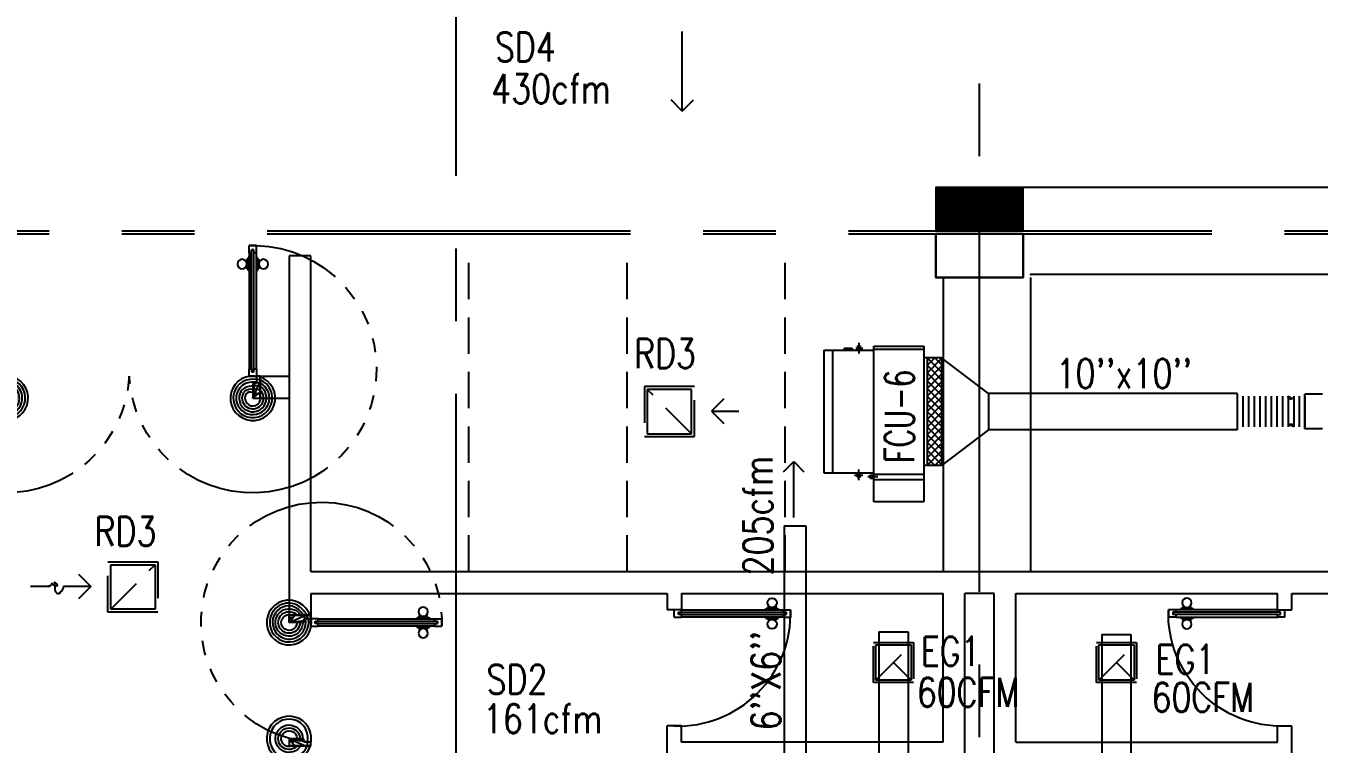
# Model space of a CAD drawing. Extents: x 417866029 to 417866302, y 43498040 to 43498122.
# Drawn here: x 417866048.17 to 417866057.07, y 43498070.77 to 43498075.72 of the extents above; entities that cross this region are included whole.
import ezdxf

# ---------------------------------------------------------------- set-up
doc = ezdxf.new("R2010")
doc.units = 0
doc.header["$MEASUREMENT"] = 0
doc.linetypes.add('CENTERX2', pattern=[4, 2.5, -0.5, 0.5, -0.5])
doc.linetypes.add('HIDDEN', pattern=[0.375, 0.25, -0.125])
doc.layers.get('0').update_dxf_attribs({"linetype": 'CONTINUOUS'})
for name, color, linetype in [('AXES', 11, 'CENTERX2'), ('COL', 7, 'CONTINUOUS'), ('COUNTER', 9, 'CONTINUOUS'), ('DOOR', 9, 'CONTINUOUS'), ('DUCT', 6, 'CONTINUOUS'), ('EXDUCT', 10, 'CONTINUOUS'), ('FCU', 6, 'CONTINUOUS'), ('HAT', 11, 'CONTINUOUS'), ('M-AC-FLEX', 7, 'CONTINUOUS'), ('M-EGU.', 2, 'CONTINUOUS'), ('M-TEXT', 2, 'CONTINUOUS'), ('SHAFT', 9, 'CONTINUOUS'), ('WALL', 9, 'CONTINUOUS')]:
    doc.layers.add(name, color=color, linetype=linetype)
doc.styles.add('ROMANS', font='ROMANS.shx', dxfattribs={"width": 0.6})

# ---------------------------------------------------------------- blocks, each defined once
blk = doc.blocks.new('DOOR90')
at = {"layer": 'DOOR', "color": 7, "linetype": 'ByBlock'}
for p, q in [((-150, 0), (0, 0)), ((-150, 0), (-150, -25)), ((0, -50), (-113.7099299924448, 0)), ((0, -50), (-40.1457343158545, 0)), ((0, -50), (0, 0)), ((-1000, -25), (-1050, -25)), ((-1050, -75), (-1050, -25)), ((-1050, -25), (-1050, -75)), ((-1000, -75), (-1050, -74.99999999947613)), ((-1000, -41.9999999999709), (-1020, -41.9999999999709)), ((-1020, -42), (-1020, -58)), ((-1000, -58), (-1020, -58)), ((-1000, -25), (-1000, -41.9999999999709)), ((-1000, -58), (-1000, -75)), ((-877.6424572214019, -17.79999999995925), (-967.6424572214019, -17.79999999995925)), ((-967.6424572214019, -25), (-967.6424572214019, -17.79999999995925)), ((-967.6424572214019, -75), (-967.6424572214019, -82.20000000004075)), ((-877.6424572214019, -82.20000000004075), (-967.6424572214019, -82.20000000004075)), ((-955.0424572214251, -8.799999999959255), (-890.2424572213786, -8.799999999959255)), ((-955.0424572214251, -17.79999999995925), (-955.0424572214251, -8.799999999959255)), ((-955.0424572214251, -17.79999999995925), (-890.2424572213786, -17.79999999995925)), ((-955.0424572214251, -82.20000000004075), (-890.2424572213786, -82.20000000004075)), ((-955.0424572214251, -82.20000000004075), (-955.0424572214251, -91.20000000004075)), ((-890.2424572213786, -17.79999999995925), (-890.2424572213786, -8.799999999959255)), ((-890.2424572213786, -82.20000000004075), (-890.2424572213786, -91.20000000004075)), ((-877.6424572214019, -25), (-877.6424572214019, -17.79999999995925)), ((-877.6424572214019, -75), (-877.6424572214019, -82.20000000004075)), ((-200, -25), (-150, -25)), ((-200, -42), (-200, -25)), ((-180, -42), (-200, -42)), ((-200, -58), (-180, -58)), ((-200, -75), (-200, -58)), ((-150, -75), (-200, -75)), ((-180, -58), (-180, -42)), ((-150, -25), (-100, -25)), ((-150, -75), (-150, -25)), ((-100, -25), (-100, -50)), ((0, -50), (-100, -36.64271395650576)), ((-100, -50), (0, -50)), ((-955.0424572214251, -91.20000000004075), (-890.2424572213786, -91.20000000004075)), ((-150, -875), (-100, -875)), ((-150, -900), (-150, -875)), ((0, -850), (-113.7099299924448, -900)), ((-100, -875), (-100, -850)), ((0, -850), (-100, -863.3572860434942)), ((-100, -850), (0, -850)), ((0, -850), (-40.1457343158545, -900)), ((0, -850), (0, -900)), ((-150, -900), (0, -900)), ((0, -900), (-150, -900))]:
    blk.add_line(p, q, dxfattribs=at)
at = {"layer": 'DOOR', "linetype": 'ByBlock'}
for p, q in [((-200, -25), (-1000, -25)), ((-200, -42), (-1000, -41.9999999999709)), ((-200, -58), (-1000, -58)), ((-1000, -75), (-200, -75))]:
    blk.add_line(p, q, dxfattribs=at)
at = {"layer": 'DOOR', "color": 7, "linetype": 'ByBlock'}
for centre in [(-922.6424572214019, 23.53094421501737), (-922.6424572214019, -123.5309442149592)]:
    blk.add_circle(centre, 32.39999999998526, dxfattribs=at)
for centre, radius, start, end in [((0, -50), 154.4019578127773, 161.1052885482714, 166.2857707768669), ((0, -50), 94.40195781277725, 148.0181880328085, 180), ((0, -50), 134.4019578127773, 158.159849394549, 169.2800236450682), ((0, -50), 114.4019578127773, 154.0838418822192, 167.37742587102), ((0, -50), 74.40195781277725, 137.7764264185456, 180), ((0, -50), 54.40195781277725, 113.2073828924446, 180), ((0, -50), 34.40195781277725, 90, 180), ((0, -50), 14.40195781277725, 90, 180), ((0, -850), 154.4019578127773, 193.7142292231331, 198.8947114517286), ((0, -850), 134.4019578127773, 190.7199763549318, 201.840150605451), ((0, -850), 94.40195781277725, 180, 211.9818119671915), ((0, -850), 74.40195781277725, 180, 222.2235735814543), ((0, -850), 54.40195781277725, 180, 246.7926171075554), ((0, -850), 34.40195781277725, 180, 270), ((0, -850), 14.40195781277725, 180, 270)]:
    blk.add_arc(centre, radius, start, end, dxfattribs=at)
at = {"layer": 'DOOR', "linetype": 'HIDDEN', "ltscale": 0.5}
blk.add_arc((-222.2222222220153, -49.99999999976717), 828.155208510499, 178.270116378131, 275.0030377036063, dxfattribs=at)
blk = doc.blocks.new('A$C012D15BF')
at = {"layer": 'DOOR', "color": 0, "linetype": 'ByBlock'}
for p, q in [((627.6424838278981, 800.4029472203983), (627.6424838278981, 807.6029472204391)), ((627.6424838278981, 807.6029472204391), (717.6424838278981, 807.6029472204391)), ((640.2424838279039, 807.6029472204391), (640.2424838279039, 816.6029472204391)), ((705.0424838278923, 816.6029472204391), (640.2424838279039, 816.6029472204391)), ((705.0424838278923, 807.6029472204391), (640.2424838279039, 807.6029472204391)), ((705.0424838278923, 807.6029472204391), (705.0424838278923, 816.6029472204391)), ((717.6424838278981, 800.4029472203983), (717.6424838278981, 807.6029472204391)), ((2.660649624885991e-05, 750.4029472203983), (2.660649624885991e-05, 800.4029472203983)), ((50.00002660649625, 800.4029472203983), (2.660649624885991e-05, 800.4029472203983)), ((2.660649624885991e-05, 750.4029472203983), (50.00002660649625, 750.4029472203983)), ((30.00002660649625, 767.4029472203983), (30.00002660649625, 783.4029472203983)), ((30.00002660649625, 783.4029472203983), (50.00002660649625, 783.4029472203983)), ((50.00002660649625, 767.4029472203983), (30.00002660649625, 767.4029472203983)), ((50.00002660649625, 783.4029472203983), (50.00002660649625, 800.4029472203983)), ((50.00002660649625, 750.4029472203983), (50.00002660649625, 767.4029472203983)), ((627.6424838278981, 750.4029472203983), (627.6424838278981, 743.2029472203285)), ((627.6424838278981, 743.2029472203285), (717.6424838278981, 743.2029472203285)), ((640.2424838279039, 743.2029472203285), (640.2424838279039, 734.2029472203285)), ((705.0424838278923, 743.2029472203285), (640.2424838279039, 743.2029472203285)), ((705.0424838278923, 734.2029472203285), (640.2424838279039, 734.2029472203285)), ((705.0424838278923, 743.2029472203285), (705.0424838278923, 734.2029472203285)), ((717.6424838278981, 750.4029472203983), (717.6424838278981, 743.2029472203285)), ((750.0000266064962, 800.4029472203983), (750.0000266064962, 783.4029472203983)), ((750.0000266064962, 800.4029472203983), (800.0000266064962, 800.4029472203983)), ((750.0000266064962, 783.4029472203983), (770.0000266064962, 783.4029472203983)), ((750.0000266064962, 767.4029472203983), (750.0000266064962, 750.4029472203983)), ((750.0000266064962, 767.4029472203983), (770.0000266064962, 767.4029472203983)), ((750.0000266064962, 750.4029472203983), (800.0000266065254, 750.4029472209222)), ((770.0000266064962, 783.4029472203983), (770.0000266064962, 767.4029472203983)), ((800.0000266064962, 800.4029472203983), (800.0000266064962, 750.4029472203983)), ((800.0000266064962, 750.4029472203983), (800.0000266064962, 800.4029472203983))]:
    blk.add_line(p, q, dxfattribs=at)
at = {"layer": 'DOOR', "linetype": 'ByBlock'}
for p, q in [((50.00002660649625, 800.4029472203983), (750.0000266064962, 800.4029472203983)), ((50.00002660649625, 783.4029472203983), (750.0000266064962, 783.4029472203983)), ((50.00002660649625, 767.4029472203983), (750.0000266064962, 767.4029472203983)), ((750.0000266064962, 750.4029472203983), (50.00002660649625, 750.4029472203983))]:
    blk.add_line(p, q, dxfattribs=at)
at = {"layer": 'DOOR', "color": 0, "linetype": 'ByBlock'}
for centre in [(672.6424838278981, 848.9338914354157), (672.6424838278981, 701.8720030054392)]:
    blk.add_circle(centre, 32.39999999998526, dxfattribs=at)
at = {"layer": 'DOOR', "linetype": 'HIDDEN', "ltscale": 0.5}
blk.add_arc((25.0000266064817, 775.4029472203983), 775.4031209635407, 268.1523897340065, 1.847610265994573, dxfattribs=at)
blk = doc.blocks.new('A$C272A55A0')
at = {"layer": 'DOOR', "color": 0, "linetype": 'ByBlock'}
for p, q in [((-0.0001203324354719371, 900.3541752648598), (-0.0001203324500238523, 1050.354175264831)), ((49.99987966756453, 1050.354175264918), (-0.0001203324354719371, 1050.354175264918)), ((49.99987966756453, 950.354175264918), (49.99987966756453, 1050.354175264918)), ((1749.999879667535, 950.354175264918), (1749.999879667535, 1050.354175264918)), ((1749.999879667535, 1050.354175264918), (1799.999879667535, 1050.354175264918)), ((1799.999879667535, 1050.354175264918), (1799.999879667535, 900.354175264918)), ((-0.0001203324354719371, 900.354175264918), (24.99987966756453, 900.354175264918)), ((24.99987966756453, 950.354175264918), (49.99987966756453, 950.354175264918)), ((24.99987966756453, 900.354175264918), (24.99987966756453, 950.354175264918)), ((74.99987966756453, 900.354175264918), (24.99987966756453, 900.354175264918)), ((24.99987966756453, 850.354175264918), (24.99987966756453, 900.354175264918)), ((74.99987966756453, 900.354175264918), (74.99987966756453, 850.354175264918)), ((1724.999879667535, 900.354175264918), (1774.999879667535, 900.354175264918)), ((1724.999879667535, 900.354175264918), (1724.999879667535, 850.354175264918)), ((1774.999879667535, 950.354175264918), (1749.999879667535, 950.354175264918)), ((1774.999879667535, 900.354175264918), (1774.999879667535, 950.354175264918)), ((1799.999879667535, 900.354175264918), (1774.999879667535, 900.354175264918)), ((1774.999879667535, 850.354175264918), (1774.999879667535, 900.354175264918)), ((41.99987966756453, 850.354175264918), (24.99987966756453, 850.354175264918)), ((57.99987966756453, 870.354175264918), (41.99987966756453, 870.354175264918)), ((41.99987966756453, 870.354175264918), (41.99987966756453, 850.354175264918)), ((57.99987966756453, 850.354175264918), (57.99987966756453, 870.354175264918)), ((74.99987966756453, 850.354175264918), (57.99987966756453, 850.354175264918)), ((1724.999879667535, 850.354175264918), (1741.999879667535, 850.354175264918)), ((1741.999879667535, 870.354175264918), (1757.999879667535, 870.354175264918)), ((1741.999879667535, 850.354175264918), (1741.999879667535, 870.354175264918)), ((1757.999879667535, 870.354175264918), (1757.999879667535, 850.354175264918)), ((1757.999879667535, 850.354175264918), (1774.999879667535, 850.354175264918)), ((1717.799879667495, 160.1117180435103), (1708.799879667495, 160.1117180435103)), ((1708.799879667495, 95.31171804352198), (1708.799879667495, 160.1117180435103)), ((1717.799879667495, 95.31171804352198), (1708.799879667495, 95.31171804352198)), ((1724.999879667535, 172.7117180435162), (1717.799879667495, 172.7117180435162)), ((1717.799879667495, 172.7117180435162), (1717.799879667495, 82.71171804351616)), ((1717.799879667495, 95.31171804352198), (1717.799879667495, 160.1117180435103)), ((1774.999879667535, 172.7117180435162), (1782.199879667576, 172.7117180435162)), ((1782.199879667576, 172.7117180435162), (1782.199879667576, 82.71171804351616)), ((1782.199879667576, 160.1117180435103), (1791.199879667576, 160.1117180435103)), ((1782.199879667576, 95.31171804352198), (1782.199879667576, 160.1117180435103)), ((1782.199879667576, 95.31171804352198), (1791.199879667576, 95.31171804352198)), ((1791.199879667576, 95.31171804352198), (1791.199879667576, 160.1117180435103)), ((24.99987966756453, 50.35417526491801), (41.99987966753542, 50.35417526491801)), ((24.99987966756453, 50.35417526491801), (24.99987966756453, 0.3541752649180125)), ((24.99987966756453, 0.3541752649180125), (74.99987966756453, 0.3541752649180125)), ((74.99987966756453, 0.3541752649180125), (24.99987966756453, 0.3541752649180125)), ((41.99987966753542, 50.35417526491801), (41.99987966753542, 30.35417526491801)), ((41.99987966756453, 30.35417526491801), (57.99987966756453, 30.35417526491801)), ((57.99987966756453, 50.35417526491801), (74.99987966756453, 50.35417526491801)), ((57.99987966756453, 50.35417526491801), (57.99987966756453, 30.35417526491801)), ((74.99987966756453, 50.35417526491801), (74.99987966704066, 0.3541752648889087)), ((1724.999879667535, 82.71171804351616), (1717.799879667495, 82.71171804351616)), ((1741.999879667535, 50.35417526491801), (1724.999879667535, 50.35417526491801)), ((1724.999879667535, 50.35417526491801), (1724.999879668059, 0.3541752648889087)), ((1774.999879667535, 0.3541752649180125), (1724.999879667535, 0.3541752649180125)), ((1724.999879667535, 0.3541752649180125), (1774.999879667535, 0.3541752649180125)), ((1741.999879667535, 50.35417526491801), (1741.999879667535, 30.35417526491801)), ((1757.999879667535, 30.35417526491801), (1741.999879667535, 30.35417526491801)), ((1774.999879667535, 50.35417526491801), (1757.999879667565, 50.35417526491801)), ((1757.999879667565, 50.35417526491801), (1757.999879667565, 30.35417526491801)), ((1774.999879667535, 82.71171804351616), (1782.199879667576, 82.71171804351616)), ((1774.999879667535, 50.35417526491801), (1774.999879667535, 0.3541752649180125))]:
    blk.add_line(p, q, dxfattribs=at)
at = {"layer": 'DOOR', "color": 9, "linetype": 'ByBlock'}
for p, q in [((49.99987966756453, 1050.354175264918), (-0.0001203324354719371, 1010.208440949064)), ((49.99987966756453, 1050.354175264918), (-0.0001203324354719371, 936.6442452724732)), ((49.99987966756453, 1050.354175264918), (36.64259362407029, 950.354175264918)), ((1749.999879667535, 1050.354175264918), (1799.999879667535, 1010.208440949064)), ((1749.999879667535, 1050.354175264918), (1799.999879667535, 936.6442452724732)), ((1749.999879667535, 1050.354175264918), (1763.35716571103, 950.354175264918))]:
    blk.add_line(p, q, dxfattribs=at)
at = {"layer": 'DOOR', "linetype": 'ByBlock'}
for p, q in [((24.99987966756453, 850.354175264918), (24.99987966756453, 50.35417526491801)), ((41.99987966756453, 850.354175264918), (41.99987966753542, 50.35417526491801)), ((57.99987966756453, 850.354175264918), (57.99987966756453, 50.35417526491801)), ((74.99987966756453, 50.35417526491801), (74.99987966756453, 850.354175264918)), ((1724.999879667535, 50.35417526491801), (1724.999879667535, 850.354175264918)), ((1741.999879667535, 850.354175264918), (1741.999879667535, 50.35417526491801)), ((1757.999879667535, 850.354175264918), (1757.999879667565, 50.35417526491801)), ((1774.999879667535, 850.354175264918), (1774.999879667535, 50.35417526491801))]:
    blk.add_line(p, q, dxfattribs=at)
at = {"layer": 'DOOR', "color": 0, "linetype": 'ByBlock'}
for centre in [(1676.468935452576, 127.7117180435162), (1823.530823882553, 127.7117180435162)]:
    blk.add_circle(centre, 32.39999999998526, dxfattribs=at)
at = {"layer": 'DOOR', "color": 9, "linetype": 'ByBlock'}
for centre, radius, start, end in [((49.99987966756453, 1050.354175264918), 54.40195781277725, 203.2073828919769, 270), ((49.99987966756453, 1050.354175264918), 74.40195781277725, 227.7764264168309, 270), ((49.99987966756453, 1050.354175264918), 34.40195781277725, 180, 270), ((49.99987966756453, 1050.354175264918), 14.40195781277725, 180, 270), ((1749.999879667535, 1050.354175264918), 14.40195781277725, 270, 0), ((1749.999879667535, 1050.354175264918), 34.40195781277725, 270, 0), ((1749.999879667535, 1050.354175264918), 54.40195781277725, 270, 336.7926171080232), ((1749.999879667535, 1050.354175264918), 74.40195781277725, 270, 312.2235735831691), ((49.99987966756453, 1050.354175264918), 94.40195781277725, 238.0181880330829, 270), ((49.99987966756453, 1050.354175264918), 114.4019578127773, 244.083841882062, 257.3774258712915), ((49.99987966756453, 1050.354175264918), 134.4019578127773, 248.1598493930308, 259.2800236451595), ((49.99987966756453, 1050.354175264918), 154.4019578127773, 251.1052885492919, 256.2857707775486), ((1749.999879667535, 1050.354175264918), 94.40195781277725, 270, 301.9818119669171), ((1749.999879667535, 1050.354175264918), 114.4019578127773, 282.6225741287084, 295.916158117938), ((1749.999879667535, 1050.354175264918), 134.4019578127773, 280.7199763548405, 291.8401506069692), ((1749.999879667535, 1050.354175264918), 154.4019578127773, 283.7142292224514, 288.8947114507081)]:
    blk.add_arc(centre, radius, start, end, dxfattribs=at)
at = {"layer": 'DOOR', "linetype": 'HIDDEN', "ltscale": 0.5}
for centre, radius, start, end in [((49.99987966756453, 851.395841931575), 851.4087845464003, 268.3173765331032, 3.296482377102192), ((1749.999879667521, 851.3958419315459), 851.4087845463584, 176.7035176228957, 271.6826234668978)]:
    blk.add_arc(centre, radius, start, end, dxfattribs=at)
at = {"layer": 'WALL', "linetype": 'ByBlock'}
blk.add_line((1799.999879667565, 900.3541752650344), (1799.99987966755, 1050.354175265005), dxfattribs=at)
blk = doc.blocks.new('*X42')
at = {"color": 0}
for p, q in [((16890.47746209932, -2466.570672882412), (16943.4517006644, -2413.596434317336)), ((16890.47746209932, -2519.603681471403), (16990.47746209933, -2419.603681471401)), ((16990.47746209933, -2565.49912589376), (16890.47746209932, -2465.499125893757)), ((16890.47746209932, -2572.636690060394), (16990.47746209933, -2472.636690060392)), ((16990.47746209933, -2512.466117304769), (16891.6077791119, -2413.596434317336)), ((16990.47746209933, -2459.433108715778), (16944.64078770089, -2413.596434317336)), ((16990.47746209933, -2618.532134482751), (16890.47746209932, -2518.532134482748)), ((16890.47746209932, -2625.669698649385), (16990.47746209933, -2525.669698649383)), ((16990.47746209933, -2671.565143071742), (16890.47746209932, -2571.565143071739)), ((16890.47746209932, -2678.702707238376), (16990.47746209933, -2578.702707238374)), ((16990.47746209933, -2724.598151660733), (16890.47746209932, -2624.59815166073)), ((16890.47746209932, -2731.735715827367), (16990.47746209933, -2631.735715827365)), ((16990.47746209933, -2777.631160249724), (16890.47746209932, -2677.631160249721)), ((16890.47746209932, -2784.768724416358), (16990.47746209933, -2684.768724416357)), ((16990.47746209933, -2830.664168838715), (16890.47746209932, -2730.664168838713)), ((16890.47746209932, -2837.801733005349), (16990.47746209933, -2737.801733005348)), ((16990.47746209933, -2883.697177427706), (16890.47746209932, -2783.697177427704)), ((16890.47746209932, -2890.83474159434), (16990.47746209933, -2790.834741594339)), ((16990.47746209933, -2936.730186016697), (16890.47746209932, -2836.730186016694)), ((16890.47746209932, -2943.867750183331), (16990.47746209933, -2843.86775018333)), ((16990.47746209933, -2989.763194605689), (16890.47746209932, -2889.763194605686)), ((16890.47746209932, -2996.900758772323), (16990.47746209933, -2896.900758772321)), ((16990.47746209933, -3042.796203194679), (16890.47746209932, -2942.796203194677)), ((16890.47746209932, -3049.933767361314), (16990.47746209933, -2949.933767361312)), ((16990.47746209933, -3095.82921178367), (16890.47746209932, -2995.829211783668)), ((16890.47746209932, -3102.966775950305), (16990.47746209933, -3002.966775950303)), ((16990.47746209933, -3148.862220372662), (16890.47746209932, -3048.862220372659)), ((16943.52866745501, -3154.946434317336), (16890.47746209932, -3101.89522896165)), ((16891.53081232129, -3154.946434317336), (16990.47746209933, -3055.999784539294)), ((16944.56382091028, -3154.946434317336), (16990.47746209933, -3109.032793128285))]:
    blk.add_line(p, q, dxfattribs=at)
blk = doc.blocks.new('WHE06')
at = {"color": 3}
for p, q in [((688.9750000238419, 621.5), (346.0749999880791, 621.5)), ((346.0749999880791, 621.5), (346.0749999880791, 469.1000000014901)), ((688.9750000238419, 469.1000000014901), (688.9750000238419, 621.5)), ((232.1000000238419, 452.25), (232.1000000238419, 422.25)), ((232.1000000238419, 452.25), (252.1000000238419, 452.25)), ((242.1000000238419, 472.1842434704304), (242.1000000238419, 399.4801759719849)), ((252.1000000238419, 452.25), (252.1000000238419, 422.25)), ((304.9940044879913, 447.6499999985099), (373.2827185988426, 447.6499999985099)), ((321.0749999880791, 457.6499999985099), (321.0749999880791, 437.6499999985099)), ((321.0749999880791, 457.6499999985099), (346.0749999880791, 457.6499999985099)), ((60.32499998807907, -422.25), (60.32499998807907, 422.25)), ((212.2971614003181, 437.25), (269.0589052438736, 437.25)), ((321.0749999880791, 437.6499999985099), (346.0749999880791, 437.6499999985099)), ((346.0749999880791, 430.4178223386407), (688.9750000238419, 430.4178223386407)), ((811.1999999880791, 370.6749999970198), (688.9750000238419, 370.6749999970198)), ((711.1999999880791, -370.6749999970198), (711.1999999880791, 370.6749999970198)), ((811.1999999880791, -370.6749999970198), (811.1999999880791, 370.6749999970198)), ((141.6357128024101, -437.25), (141.6357128024101, -422.25)), ((141.6357128024101, -437.25), (196.5700032711029, -437.25)), ((196.5700032711029, -437.25), (196.5700032711029, -422.25)), ((221.3790392279625, -437.25), (269.0589052438736, -437.25)), ((232.1000000238419, -452.25), (232.1000000238419, -422.25)), ((242.1000000238419, -472.1842434704304), (242.1000000238419, -399.4801759719849)), ((252.1000000238419, -452.25), (252.1000000238419, -422.25)), ((346.0749999880791, -430.4178223386407), (688.9750000238419, -430.4178223386407)), ((811.1999999880791, -370.6749999970198), (688.9750000238419, -370.6749999970198)), ((232.1000000238419, -452.25), (252.1000000238419, -452.25))]:
    blk.add_line(p, q, dxfattribs=at)
at = {"color": 6}
for p, q in [((346.0749999880791, 469.1000000014901), (346.0749999880791, -450.8250000029802)), ((688.9750000238419, 469.1000000014901), (346.0749999880791, 469.1000000014901)), ((688.9750000238419, -450.8250000029802), (688.9750000238419, 469.1000000014901)), ((0, -422.25), (0, 422.25)), ((0, 422.25), (346.0749999880791, 422.25)), ((0, -422.25), (346.0749999880791, -422.25)), ((346.0749999880791, -450.8250000029802), (688.9750000238419, -450.8250000029802))]:
    blk.add_line(p, q, dxfattribs=at)
at = {"color": 11}
blk.add_blockref('*X42', (-16179.27746212482, 2784.271434314549), dxfattribs=at)
blk = doc.blocks.new('C5')
at = {"layer": 'HAT', "linetype": 'ByBlock'}
h = blk.add_hatch(dxfattribs=at)
h.set_pattern_fill('ANSI31', color=256, scale=300, style=0)
h.set_pattern_definition([(45, (-223356.1822811712, -51411.00533739349), (-26.51650429449553, 26.51650429449553), [])])
h.paths.add_polyline_path([(300.0000000001455, 300.0000000000218), (0, 300.0000000000146), (0, 1.455191522836685e-11), (300.0000000001164, 3.637978807091713e-11)])
h.paths.add_polyline_path([(599.9999999999709, 300.0000000000073), (300.0000000001455, 300.0000000000073), (300.0000000000873, 4.365574568510056e-11), (600, 6.548361852765083e-11)])
at = {"layer": 'COL'}
blk.add_lwpolyline([(600, 300.0000000000509), (0, 300.0000000000218), (0, 2.91038304567337e-11), (600, 5.820766091346741e-11)], close=True, dxfattribs=at)

msp = doc.modelspace()

# ---------------------------------------------------------------- linework, layer by layer
at = {"layer": 'AXES'}
for p, q in [((417866054.7336888, 43498039.82212118), (417866054.7336888, 43498118.29959311)), ((417866051.1336889, 43498046.68641482), (417866051.1336889, 43498105.50641482)), ((417866029.832244, 43498074.30641482), (417866098.5736889, 43498074.30641482)), ((417866029.832244, 43498074.28641482), (417866098.5736889, 43498074.28641482))]:
    msp.add_line(p, q, dxfattribs=at)
at = {"layer": 'COUNTER'}
for p, q in [((417866058.0336888, 43498074.60641482), (417866055.0336888, 43498074.60641482)), ((417866054.4830147, 43498073.98641482), (417866054.4830147, 43498071.96141484)), ((417866055.0836889, 43498073.98641482), (417866055.0836889, 43498071.96141484)), ((417866058.0336888, 43498074.00641482), (417866055.0866888, 43498074.00641482))]:
    msp.add_line(p, q, dxfattribs=at)
at = {"layer": 'DUCT', "linetype": 'ByBlock'}
for p, q in [((417866054.7959323, 43498073.18832862), (417866054.4727023, 43498073.43400362)), ((417866056.5062945, 43498073.18832862), (417866054.7959322, 43498073.18832862)), ((417866054.7959322, 43498073.18832862), (417866054.7959322, 43498072.93832862)), ((417866056.5062945, 43498073.18832862), (417866056.5062944, 43498072.93832862)), ((417866054.7959323, 43498072.93832862), (417866054.4727023, 43498072.69265362)), ((417866056.5062944, 43498072.93832862), (417866054.7959322, 43498072.93832862)), ((417866053.3892934, 43498072.27751846), (417866053.3892934, 43498065.63617566)), ((417866053.3892934, 43498072.27751846), (417866053.5392933, 43498072.27751846)), ((417866053.5392933, 43498072.27751846), (417866053.5392933, 43498070.44554882))]:
    msp.add_line(p, q, dxfattribs=at)
at = {"layer": 'EXDUCT', "linetype": 'ByBlock'}
for p, q in [((417866054.0421204, 43498071.5467461), (417866054.0421204, 43498068.78641482)), ((417866054.0421204, 43498071.5467461), (417866054.2421204, 43498071.5467461)), ((417866054.2421204, 43498071.5467461), (417866054.2421204, 43498068.88641482)), ((417866055.5757874, 43498071.52960005), (417866055.5757874, 43498068.78641482)), ((417866055.5757874, 43498071.52960005), (417866055.7757875, 43498071.52960005)), ((417866055.7757875, 43498071.52960005), (417866055.7757875, 43498068.88641482))]:
    msp.add_line(p, q, dxfattribs=at)
at = {"layer": 'HAT'}
msp.add_arc((417866055.0866889, 43498074.00341482), 0.003, 90, 180, dxfattribs=at)
at = {"layer": 'M-AC-FLEX', "color": 11}
for p, q in [((417866056.5452944, 43498073.16882557), (417866056.5452944, 43498072.95783167)), ((417866056.5842944, 43498073.16882557), (417866056.5842944, 43498072.95783167)), ((417866056.6232944, 43498073.16882557), (417866056.6232944, 43498072.95783167)), ((417866056.6622944, 43498073.16882557), (417866056.6622944, 43498072.95783167)), ((417866056.7012944, 43498073.16882557), (417866056.7012944, 43498072.95783167)), ((417866056.7402945, 43498073.16882557), (417866056.7402945, 43498072.95783167)), ((417866056.7792944, 43498073.16882557), (417866056.7792944, 43498072.95783167)), ((417866056.8182945, 43498073.16882557), (417866056.8182945, 43498072.95783167)), ((417866056.8566107, 43498073.16882557), (417866056.8566107, 43498072.95783167)), ((417866056.8566107, 43498073.16882557), (417866056.8566107, 43498072.95783167)), ((417866056.8956106, 43498073.16882557), (417866056.8956106, 43498072.95783167)), ((417866056.8956106, 43498073.16882557), (417866056.8956106, 43498072.95783167)), ((417866056.9339269, 43498073.16882557), (417866056.9339269, 43498072.95783167)), ((417866056.9729269, 43498073.16882557), (417866056.9729269, 43498072.95783167))]:
    msp.add_line(p, q, dxfattribs=at)
at = {"layer": 'M-AC-FLEX'}
for points in [[(417866056.5842944, 43498073.16882557, -1), (417866056.5452944, 43498073.16882557, 0.9982532764495247), (417866056.5062945, 43498073.16889376, 0.9982532764495247)], [(417866056.5452944, 43498073.16882557, 1), (417866056.5842944, 43498073.16882557, -0.9999999999999997), (417866056.6232944, 43498073.16882557)], [(417866056.6622944, 43498073.16882557, -1), (417866056.6232944, 43498073.16882557, 0.9999999999999997), (417866056.5842944, 43498073.16882557)], [(417866056.6232944, 43498073.16882557, 1), (417866056.6622944, 43498073.16882557, -0.9999999999999997), (417866056.7012944, 43498073.16882557)], [(417866056.7402945, 43498073.16882557, -1), (417866056.7012944, 43498073.16882557, 0.9999999999999997), (417866056.6622944, 43498073.16882557)], [(417866056.7012944, 43498073.16882557, 0.9999999999999997), (417866056.7402945, 43498073.16882557, -0.9999999999999997), (417866056.7792944, 43498073.16882557, 0.9999999999999997), (417866056.8182945, 43498073.16882557, -1.01800509972273), (417866056.8566107, 43498073.16882557)], [(417866056.9729269, 43498073.16882557, -1), (417866056.9339269, 43498073.16882557, 1.01800509972273), (417866056.8956106, 43498073.16882557)], [(417866056.5842944, 43498072.95783167, 1), (417866056.5452944, 43498072.95783167, -0.9999999999999997), (417866056.5062944, 43498072.95783167)], [(417866056.5452944, 43498072.95783167, -1), (417866056.5842944, 43498072.95783167, 0.9999999999999997), (417866056.6232944, 43498072.95783167)], [(417866056.6622944, 43498072.95783167, 1), (417866056.6232944, 43498072.95783167, -0.9999999999999997), (417866056.5842944, 43498072.95783167)], [(417866056.6232944, 43498072.95783167, -1), (417866056.6622944, 43498072.95783167, 0.9999999999999997), (417866056.7012944, 43498072.95783167)], [(417866056.7402945, 43498072.95783167, 1), (417866056.7012944, 43498072.95783167, -0.9999999999999997), (417866056.6622944, 43498072.95783167)], [(417866056.7012944, 43498072.95783167, -0.9999999999999997), (417866056.7402945, 43498072.95783167, 0.9999999999999997), (417866056.7792944, 43498072.95783167, -1), (417866056.8182945, 43498072.95783167, 1.018005099723095), (417866056.8566107, 43498072.95783167)], [(417866056.9729269, 43498072.95783167, 1), (417866056.9339269, 43498072.95783167, -1.018005099723095), (417866056.8956106, 43498072.95783167)]]:
    msp.add_lwpolyline(points, format="xyb", dxfattribs=at)
for centre, radius, start, end in [((417866056.8761106, 43498073.16882556), 0.01949999999998908, 180, 331.5686377089258), ((417866056.8761106, 43498073.16882556), 0.01949999999998908, 208.4313622910743, 7.016477563892661e-15), ((417866056.8761106, 43498072.95783768), 0.0195000009375944, 28.4313693136773, 180.0177687373505), ((417866056.8761106, 43498072.95783768), 0.0195000009375944, 28.4313693136773, 180.0177687373505), ((417866056.8761106, 43498072.95783768), 0.0195000009375944, 359.9822312626496, 151.5686306863227), ((417866056.8761106, 43498072.95783768), 0.0195000009375944, 359.9822312626496, 151.5686306863227)]:
    msp.add_arc(centre, radius, start, end, dxfattribs=at)
at = {"layer": 'M-EGU.'}
for p, q in [((417866052.6885885, 43498075.13207145), (417866052.6885885, 43498075.68058103)), ((417866052.6885885, 43498075.13207145), (417866052.612221, 43498075.20843899)), ((417866052.6885885, 43498075.13207145), (417866052.7649561, 43498075.20843899)), ((417866052.4479268, 43498073.21572862), (417866052.4479268, 43498072.91092862)), ((417866052.7527268, 43498073.21572862), (417866052.4479268, 43498073.21572862)), ((417866052.7527268, 43498072.91092862), (417866052.7527268, 43498073.21572862)), ((417866056.9729269, 43498072.94332862), (417866056.9729269, 43498073.18332862)), ((417866057.0929268, 43498073.18332862), (417866056.9729269, 43498073.18332862)), ((417866052.9753093, 43498073.15139697), (417866052.8904565, 43498073.06654415)), ((417866052.8904565, 43498073.06654415), (417866053.0789164, 43498073.06654415)), ((417866052.8904565, 43498073.06654415), (417866052.9753093, 43498072.98169134)), ((417866052.4479268, 43498072.91092862), (417866052.7527268, 43498072.91092862)), ((417866057.0929268, 43498072.94332862), (417866056.9729269, 43498072.94332862)), ((417866053.3847498, 43498072.64959745), (417866053.4554604, 43498072.72030813)), ((417866053.4554604, 43498072.33412576), (417866053.4554604, 43498072.72030813)), ((417866053.4554604, 43498072.72030813), (417866053.5261711, 43498072.64959745)), ((417866048.5336998, 43498071.94350275), (417866048.6185541, 43498071.85865008)), ((417866048.7562861, 43498071.70303482), (417866048.7562861, 43498072.0078343)), ((417866048.7562861, 43498072.0078343), (417866049.0610913, 43498072.0078343)), ((417866049.0610913, 43498072.0078343), (417866049.0610913, 43498071.70303482)), ((417866048.3345466, 43498071.85865008), (417866048.2043824, 43498071.85865008)), ((417866048.6185541, 43498071.85865008), (417866048.430091, 43498071.85865008)), ((417866048.6185541, 43498071.85865008), (417866048.5336998, 43498071.77379742)), ((417866049.0610913, 43498071.70303482), (417866048.7562861, 43498071.70303482)), ((417866054.0202004, 43498071.21443054), (417866054.0202004, 43498071.45827054)), ((417866054.0202004, 43498071.45827054), (417866054.2640404, 43498071.45827054)), ((417866054.2640404, 43498071.45827054), (417866054.2640404, 43498071.21443054)), ((417866055.5538675, 43498071.21443054), (417866055.5538675, 43498071.45827054)), ((417866055.5538675, 43498071.45827054), (417866055.7977074, 43498071.45827054)), ((417866055.7977074, 43498071.45827054), (417866055.7977074, 43498071.21443054)), ((417866054.2640404, 43498071.21443054), (417866054.0202004, 43498071.21443054)), ((417866055.7977074, 43498071.21443054), (417866055.5538675, 43498071.21443054))]:
    msp.add_line(p, q, dxfattribs=at)
at = {"layer": 'M-EGU.', "linetype": 'HIDDEN'}
for p, q in [((417866052.4279268, 43498073.23572862), (417866052.4279268, 43498072.89092862)), ((417866052.7727268, 43498073.23572862), (417866052.4279268, 43498073.23572862)), ((417866052.7527268, 43498072.91092862), (417866052.4479268, 43498073.21572862)), ((417866052.7727268, 43498072.89092862), (417866052.7727268, 43498073.23572862)), ((417866052.4279268, 43498072.89092862), (417866052.7727268, 43498072.89092862)), ((417866048.7362858, 43498071.68303485), (417866048.7362858, 43498072.02783427)), ((417866048.7362858, 43498072.02783427), (417866049.0810916, 43498072.02783427)), ((417866049.0810916, 43498072.02783427), (417866049.0810916, 43498071.68303485)), ((417866048.7562861, 43498071.70303482), (417866049.0610913, 43498072.0078343)), ((417866049.0810916, 43498071.68303485), (417866048.7362858, 43498071.68303485)), ((417866054.0042004, 43498071.19843055), (417866054.0042004, 43498071.47427054)), ((417866054.0042004, 43498071.47427054), (417866054.2800404, 43498071.47427054)), ((417866054.0202004, 43498071.21443054), (417866054.2640404, 43498071.45827054)), ((417866054.2800404, 43498071.47427054), (417866054.2800404, 43498071.19843055)), ((417866055.5378674, 43498071.19843055), (417866055.5378674, 43498071.47427054)), ((417866055.5378674, 43498071.47427054), (417866055.8137075, 43498071.47427054)), ((417866055.5538675, 43498071.21443054), (417866055.7977074, 43498071.45827054)), ((417866055.8137075, 43498071.47427054), (417866055.8137075, 43498071.19843055)), ((417866054.2800404, 43498071.19843055), (417866054.0042004, 43498071.19843055)), ((417866055.8137075, 43498071.19843055), (417866055.5378674, 43498071.19843055))]:
    msp.add_line(p, q, dxfattribs=at)
at = {"layer": 'M-EGU.', "linetype": 'ByBlock'}
for p, q in [((417866054.1421204, 43498071.33635055), (417866054.2640404, 43498071.21443054)), ((417866055.6757874, 43498071.33635055), (417866055.7977074, 43498071.21443054))]:
    msp.add_line(p, q, dxfattribs=at)
at = {"layer": 'M-EGU.'}
msp.add_lwpolyline([(417866048.3345466, 43498071.85865008, -0.1324001419046424), (417866048.3479171, 43498071.87795585, -0.15664048728736), (417866048.3663948, 43498071.88557395, -0.7366118572675341), (417866048.3815379, 43498071.84780897, 0.7742319307937748), (417866048.3982429, 43498071.8113132, 0.2033489946306821), (417866048.4235333, 43498071.82778651, 0.1938082075567039), (417866048.430091, 43498071.85865008)], format="xyb", dxfattribs=at)
at = {"layer": 'SHAFT', "linetype": 'HIDDEN'}
for p, q in [((417866051.2211888, 43498071.96141485), (417866051.2211888, 43498074.13641482)), ((417866052.3086888, 43498071.96141485), (417866052.3086888, 43498074.13641482)), ((417866053.3961889, 43498071.96141485), (417866053.3961889, 43498074.13641482))]:
    msp.add_line(p, q, dxfattribs=at)
at = {"layer": 'WALL'}
for p, q in [((417866049.9836888, 43498074.13641482), (417866049.9836888, 43498071.66141482)), ((417866050.1336888, 43498074.13641482), (417866049.9836888, 43498074.13641482)), ((417866049.7836888, 43498073.30634001), (417866049.9836888, 43498073.30634001)), ((417866049.7836888, 43498073.15634), (417866049.9836888, 43498073.15634)), ((417866050.1336888, 43498071.96141485), (417866059.4586889, 43498071.96141482)), ((417866050.1336888, 43498071.81141482), (417866052.5836887, 43498071.81141482)), ((417866050.1336888, 43498071.81141482), (417866050.1336888, 43498071.66141482)), ((417866052.6836886, 43498071.81141482), (417866054.4836888, 43498071.81141482)), ((417866054.9836888, 43498071.81141482), (417866056.7836888, 43498071.81141482)), ((417866056.8836888, 43498071.81141482), (417866059.4586889, 43498071.81141482)), ((417866049.9836888, 43498071.66141482), (417866050.1336888, 43498071.66141482))]:
    msp.add_line(p, q, dxfattribs=at)
at = {"layer": 'WALL', "linetype": 'ByBlock'}
for p, q in [((417866050.1336888, 43498071.96141485), (417866050.1336888, 43498074.13641482)), ((417866049.7836888, 43498073.15634), (417866049.7836888, 43498073.30634001)), ((417866052.5836887, 43498071.81141482), (417866052.5836887, 43498071.69891482)), ((417866052.6836887, 43498071.81141482), (417866052.6836887, 43498071.69891482)), ((417866054.4836888, 43498070.78641482), (417866054.4836888, 43498071.81141482)), ((417866054.4836888, 43498070.78641482), (417866054.4836888, 43498071.81141482)), ((417866054.6336888, 43498068.53641482), (417866054.6336888, 43498071.81141482)), ((417866054.8336889, 43498071.81141482), (417866054.6336888, 43498071.81141482)), ((417866054.8336887, 43498068.53641482), (417866054.8336889, 43498071.81141482)), ((417866054.8336889, 43498070.78641482), (417866054.8336889, 43498071.81141482)), ((417866054.9836888, 43498070.78641482), (417866054.9836888, 43498071.81141482)), ((417866054.9836888, 43498070.78641482), (417866054.9836888, 43498071.81141482)), ((417866056.7836888, 43498071.69891482), (417866056.7836888, 43498071.81141482)), ((417866056.8836888, 43498071.69891482), (417866056.8836888, 43498071.81141482)), ((417866052.6836887, 43498071.69891482), (417866052.5836887, 43498071.69891482)), ((417866056.7836888, 43498071.69891482), (417866056.8836888, 43498071.69891482)), ((417866052.5836887, 43498070.56141482), (417866052.5836887, 43498070.89891482)), ((417866052.6836887, 43498070.89891482), (417866052.5836887, 43498070.89891482)), ((417866052.6836887, 43498070.78641482), (417866052.6836887, 43498070.89891482)), ((417866056.7836888, 43498070.78641482), (417866056.783689, 43498070.89891482)), ((417866056.783689, 43498070.89891482), (417866056.883689, 43498070.89891482)), ((417866056.8836887, 43498070.56141482), (417866056.883689, 43498070.89891482)), ((417866054.4836888, 43498070.78641482), (417866052.6836887, 43498070.78641482)), ((417866054.9836888, 43498070.78641482), (417866056.7836888, 43498070.78641482)), ((417866054.9836888, 43498070.78641482), (417866056.7836888, 43498070.78641482))]:
    msp.add_line(p, q, dxfattribs=at)
at = {"layer": 'WALL', "linetype": 'ByBlock', "ltscale": 0.3}
msp.add_lwpolyline([(417866054.4336888, 43498074.28641482), (417866055.0336888, 43498074.28641482), (417866055.0336888, 43498073.98641482), (417866054.4336888, 43498073.98641482)], close=True, dxfattribs=at)

# ---------------------------------------------------------------- block references
at = {"layer": 'DOOR', "color": 0, "linetype": 'ByBlock', "xscale": -0.0009999871253967285, "yscale": 0.001000002026557922, "zscale": 0.001, "rotation": 180}
msp.add_blockref('A$C272A55A0', (417866047.983689, 43498074.206769), dxfattribs=at)
at = {"layer": 'DOOR', "color": 0, "linetype": 'ByBlock', "yscale": 0.001000002026557922, "zscale": 0.001}
for name, p, xscale in [('DOOR90', (417866049.9836888, 43498071.66141482), -0.0009999871253967285), ('A$C012D15BF', (417866052.6336886, 43498070.89851187), 0.0009999871253967285), ('A$C012D15BF', (417866056.833689, 43498070.89851187), -0.0009999871253967285)]:
    msp.add_blockref(name, p, dxfattribs=dict(at, xscale=xscale))
at = {"layer": 'FCU', "linetype": 'ByBlock', "xscale": -0.0009999871253967285, "yscale": 0.001000002026557922, "zscale": 0.001, "rotation": 180}
msp.add_blockref('WHE06', (417866053.6615022, 43498073.06332862), dxfattribs=at)
at = {"layer": 'HAT', "xscale": 0.0009999871253967285, "yscale": 0.001000002026557922, "zscale": 0.001}
for p in [(417866054.4336889, 43498074.30641482), (417866054.4336889, 43498073.98641482)]:
    msp.add_blockref('C5', p, dxfattribs=at)

# ---------------------------------------------------------------- texts
at = {"layer": 'M-TEXT', "style": 'ROMANS', "width": 0.8}
for s, p in [('SD4', (417866051.4003322, 43498075.47340139)), ('430cfm', (417866051.3746403, 43498075.18495988)), ('RD3', (417866052.3575407, 43498073.36314118)), ("10''x10''", (417866055.258231, 43498073.22525425)), ('RD3', (417866048.6457158, 43498072.1397872)), ('EG1', (417866054.3295783, 43498071.31343443)), ('EG1', (417866055.9445822, 43498071.25827646)), ('SD2', (417866051.3425744, 43498071.12085505)), ('60CFM', (417866054.3019713, 43498071.03092111)), ('60CFM', (417866055.9169753, 43498070.99638132)), ('161cfm', (417866051.3168825, 43498070.84858751))]:
    msp.add_text(s, height=0.2, dxfattribs=at).set_placement(p)
at = {"layer": 'M-TEXT', "style": 'ROMANS'}
for s, width, p in [('FCU-6', 0.7, (417866054.2834109, 43498072.70902102)), ('205cfm', 0.8, (417866053.3094762, 43498071.93565925)), ("6''X6''", 0.8, (417866053.3642912, 43498070.86752927))]:
    msp.add_text(s, height=0.2, rotation=90, dxfattribs=dict(at, width=width)).set_placement(p)

doc.saveas('drawing.dxf')
